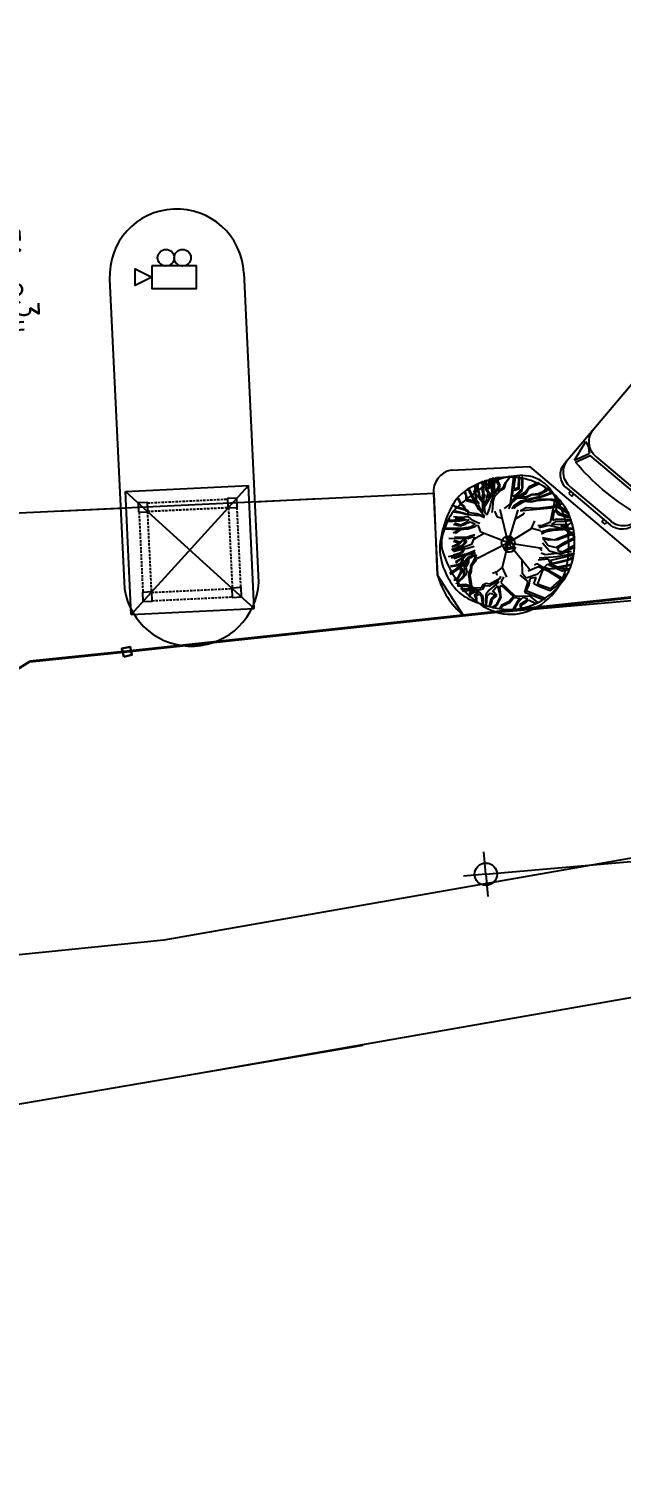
# Model space of a CAD drawing. Extents: x 2080 to 102399, y 2071 to 93424.
# Drawn here: x 78640 to 79275, y 74113 to 75651 of the extents above; entities that cross this region are included whole.
import ezdxf

# ---------------------------------------------------------------- set-up
doc = ezdxf.new("R2010")
doc.units = 0
doc.header["$LTSCALE"] = 20
doc.header["$MEASUREMENT"] = 0
doc.header["$PDMODE"] = 34
doc.header["$PDSIZE"] = 5
doc.linetypes.add('CENTERX2', pattern=[4, 2.5, -0.5, 0.5, -0.5])
doc.linetypes.add('HIDDEN', pattern=[0.375, 0.25, -0.125])
for name, color, linetype, lineweight in [('ASPHALT', 9, 'CENTERX2', 25), ('camera', 11, 'Continuous', 13), ('fence', 13, 'FENCELINE2', 40), ('STONE', 2, 'Continuous', 30)]:
    doc.layers.add(name, color=color, linetype=linetype, lineweight=lineweight)
doc.layers.add('correct', color=230, linetype='Continuous', plot=False)
for name, color, linetype in [('DIMLINE', 254, 'Continuous'), ('ELEC', 11, 'Continuous'), ('KALKAAL', 7, 'Continuous'), ('proposed tree', 3, 'Continuous'), ('Roof lilne', 31, 'Continuous'), ('VEHICLES', 6, 'Continuous'), ('wall', 13, 'Continuous')]:
    doc.layers.add(name, color=color, linetype=linetype)
doc.styles.add('STYLE1', font='romans.shx')
doc.linetypes.add('FENCELINE2', pattern='A,0.25,-0.1,[132,ltypeshp.shx,S=0.1,R=0,X=-0.1,Y=0],-0.1,1', length=1.45)
doc.linetypes.add('ZIGZAG', pattern='A,0.0001,-0.2,[131,ltypeshp.shx,S=0.2,R=0,X=-0.2,Y=0],-0.4,[131,ltypeshp.shx,S=0.2,R=180,X=0.2,Y=0],-0.2', length=0.8001)
doc.dimstyles.get("Standard").update_dxf_attribs({"dimtxt": 24, "dimasz": 12, "dimexe": 0.18, "dimexo": 0.0625, "dimgap": 0, "dimtad": 1, "dimzin": 1, "dimdsep": 46, "dimlunit": 4, "dimtxsty": 'STYLE1', "dimblk": 'BLK', "dimcen": 0, "dimse1": 1, "dimse2": 1, "dimclrt": 3, "dimazin": 0, "dimtfac": 1, "dimtix": 1, "dimtmove": 2, "dimatfit": 3, "dimldrblk": 'BLK', "dimfxl": 1, "dimtolj": 1, "dimtzin": 0, "dimarcsym": 0})

# ---------------------------------------------------------------- blocks, each defined once
blk = doc.blocks.new('A$C47FB6E1B')
at = {"linetype": 'Continuous'}
for p, q in [((21.7, 99.3), (468.6, 99.3)), ((31.2, 93.3), (54.3, 97)), ((31.2, 93.3), (46.8, 85.9)), ((54.3, 97), (51.5, 90.9)), ((151.2, 99.3), (151.2, 0)), ((247.2, 99.3), (247.2, 0)), ((2.8, 18.9), (2.8, 80.4)), ((6.4, 21.3), (6.4, 78)), ((30.2, 91.2), (45.8, 83.8)), ((45.8, 83.8), (45.8, 15.5)), ((51.5, 90.9), (46.8, 85.9)), ((48.9, 21.3), (48.9, 78)), ((472.1, 14.2), (472.1, 85.1)), ((475.7, 7.1), (475.6, 92.2)), ((0, 75.2), (0, 70.7)), ((2.8, 75.2), (0, 75.2)), ((0, 70.7), (2.8, 70.7)), ((0, 24.1), (0, 28.6)), ((0, 28.6), (2.8, 28.6)), ((2.8, 24.1), (0, 24.1)), ((30.2, 8.1), (45.8, 15.5)), ((21.7, 0), (468.6, 0)), ((31.2, 6), (46.8, 13.4)), ((31.2, 6), (54.3, 2.3)), ((51.5, 8.4), (46.8, 13.4)), ((54.3, 2.3), (51.5, 8.4))]:
    blk.add_line(p, q, dxfattribs=at)
for points in [[(475.6, 81.7), (480, 81.7), (480, 70.6), (475.6, 70.6)], [(475.6, 17.6), (480, 17.6), (480, 28.7), (475.6, 28.7)]]:
    blk.add_lwpolyline(points, close=True, dxfattribs=at)
for centre, radius, start, end in [((21.7, 80.4), 18.9, 90.028, 179.9792), ((27.6, 78), 21.3, 89.9544, 180.0528), ((70.2, 78), 21.3, 89.9875, 180.0196), ((457.9, 85.1), 14.2, 0.0207, 89.9865), ((468.6, 92.2), 7.09, 0.0207, 89.9864), ((271.5, 49.7), 244.9, 170.2359, 189.7713), ((21.7, 18.9), 18.9, 180.028, 269.9792), ((27.6, 21.3), 21.3, 179.9544, 270.0528), ((70.2, 21.3), 21.3, 179.9875, 270.0196), ((457.9, 14.2), 14.2, 270.0207, 359.9865), ((468.6, 7.1), 7.09, 270.0207, 359.9865)]:
    blk.add_arc(centre, radius, start, end, dxfattribs=at)
blk = doc.blocks.new('A$C0F9033CB')
at = {"layer": 'KALKAAL', "ltscale": 0.5}
for points in [[(-119, 109), (-109, 109), (-109, 119), (-119, 119)], [(-23, 109), (-13, 109), (-13, 119), (-23, 119)], [(-119, 13), (-109, 13), (-109, 23), (-119, 23)], [(-23, 13), (-13, 13), (-13, 23), (-23, 23)]]:
    blk.add_lwpolyline(points, close=True, dxfattribs=at)
at = {"layer": 'Roof lilne'}
for p, q in [((-132, 0), (-132, 132)), ((-132, 132), (0, 132)), ((-132, 0), (0, 132)), ((-132, 132), (0, 0)), ((0, 0), (0, 132)), ((-132, 0), (0, 0))]:
    blk.add_line(p, q, dxfattribs=at)
at = {"layer": 'wall', "color": 2, "linetype": 'HIDDEN', "ltscale": 0.5}
for p, q in [((-118.5, 109), (-118.5, 23)), ((-109.5, 109), (-109.5, 23)), ((-109, 118.5), (-23, 118.5)), ((-109, 109.5), (-23, 109.5)), ((-22.5, 109), (-22.5, 23)), ((-13.5, 109), (-13.5, 23)), ((-109, 22.5), (-23, 22.5)), ((-109, 13.5), (-23, 13.5))]:
    blk.add_line(p, q, dxfattribs=at)
blk = doc.blocks.new('BLK')
for q in [(0, 2), (-2, 0), (0, -2), (2, 0)]:
    blk.add_line((0, 0), q)
blk.add_circle((0, 0), 1)
blk = doc.blocks.new('*D304')
at = {"layer": 'Defpoints', "color": 0, "linetype": 'Continuous', "ltscale": 0.5, "transparency": 16777216}
for p in [(78532.7, 75420.5), (78583.3, 75422.8), (78535.5, 75359.9)]:
    blk.add_point(p, dxfattribs=at)
at = {"layer": 'DIMLINE', "color": 0, "linetype": 'Continuous', "lineweight": -2, "ltscale": 0.5, "transparency": 16777216}
blk.add_line((78585.5, 75374.3), (78583.8, 75410.9), dxfattribs=at)
at = {"layer": 'DIMLINE', "color": 0, "linetype": 'Continuous', "lineweight": -2, "ltscale": 0.5, "transparency": 16777216, "xscale": 12, "yscale": 12, "zscale": 12}
for p, rotation in [((78583.3, 75422.8), 92.65176664997338), ((78586.1, 75362.3), 272.6517666499734)]:
    blk.add_blockref('BLK', p, dxfattribs=dict(at, rotation=rotation))
at = {"layer": 'DIMLINE', "color": 3, "linetype": 'Continuous', "ltscale": 0.5, "transparency": 16777216, "insert": (78620.4, 75380.7), "char_height": 24, "attachment_point": 5, "rotation": 272.6518, "style": 'STYLE1'}
blk.add_mtext('\\A1;5\'-0{\\H1.000000x;\\S3/4;}"', dxfattribs=at)
blk = doc.blocks.new('T3')
at = {"color": 3, "linetype": 'Continuous'}
blk.add_circle((0.007, -0.001), 0.0467, dxfattribs=at)
for centre, radius, start, end in [((0.028, -0.124), 0.591, 95.7743, 119.9478), ((0.129, -0.09), 0.571, 106.3689, 124.4478), ((0.102, -0.001), 0.478, 86.5891, 106.3683), ((0.016, -0.005), 0.472, 51.5393, 95.7734), ((0.117, 0.246), 0.23, 38.2099, 86.5855), ((-0.101, 0.099), 0.334, 119.9475, 152.2845), ((0.701, -0.924), 1.582, 124.4458, 130.3031), ((-0.213, -0.013), 0.65, 9.9831, 38.21), ((0.031, 0.015), 0.447, 6.0223, 51.5393), ((0.263, -0.092), 0.745, 152.2851, 172.4004), ((-0.153, 0.036), 0.295, 141.2444, 154.9906), ((-0.029, -0.064), 0.454, 130.3005, 141.2454), ((0.231, -0.143), 0.719, 154.9924, 163.7785), ((-0.107, -0.042), 0.372, 172.3996, 201.0285), ((-0.253, -0.003), 0.215, 163.7797, 199.3828), ((-0.286, -0.026), 0.724, 358.8883, 9.9833), ((-0.095, 0.001), 0.574, 350.2301, 6.0232), ((0.368, 0.216), 0.873, 199.3819, 216.8466), ((-0.198, -0.028), 0.636, 347.0493, 358.8877), ((0.074, -0.028), 0.403, 331.3474, 350.2303), ((0.161, 0.06), 0.659, 201.0235, 207.8216), ((-0.019, -0.069), 0.453, 316.7622, 347.0499), ((0.025, -0.011), 0.505, 207.8204, 215.5805), ((-0.149, -0.136), 0.291, 215.5851, 243.3801), ((-0.011, 0.019), 0.5, 296.8801, 331.348), ((0.103, 0.017), 0.542, 216.8467, 247.0462), ((0.075, 0.311), 0.791, 243.3844, 260.1468), ((0.003, -0.09), 0.422, 285.3686, 316.7631), ((0.025, -0.168), 0.341, 247.0472, 285.3699), ((0.015, -0.033), 0.442, 260.1457, 296.8807)]:
    blk.add_arc(centre, radius, start, end, dxfattribs=at)
blk = doc.blocks.new('A$C7C302BA0')
at = {"color": 102}
for p, q in [((-60.4, 103.6), (-58.8, 102)), ((-59.4, 95.6), (-60.4, 103.6)), ((-56.1, 106.1), (-54.9, 105.5)), ((-55.1, 99.3), (-56.1, 106.1)), ((-54.9, 105.5), (-55.1, 101.6)), ((-48.1, 110.4), (-46.6, 110.4)), ((-47.7, 107.5), (-48.1, 110.4)), ((-46, 104.2), (-47.7, 107.5)), ((-47.2, 95.6), (-46, 104.2)), ((-46.6, 110.4), (-44.4, 104)), ((-44.4, 104), (-45, 99.7)), ((-41.5, 112.7), (-39.6, 112.3)), ((-41.1, 101.6), (-41.5, 112.7)), ((-39.6, 112.3), (-40.2, 105.5)), ((-40.2, 105.5), (-39.8, 100.5)), ((-35.9, 105.3), (-34.9, 110.2)), ((-35.3, 100.7), (-35.9, 105.3)), ((-34.9, 110.2), (-32.4, 116)), ((-33.8, 110), (-34.7, 105.3)), ((-34.7, 105.3), (-34.3, 101.2)), ((-30.8, 114.7), (-33.8, 110)), ((-32.4, 116), (-30.8, 114.7)), ((-30.6, 102), (-28.5, 116.6)), ((-28.3, 109.4), (-29.3, 101.8)), ((-28.5, 116.6), (-26.2, 116.8)), ((-26.2, 116.8), (-28.3, 109.4)), ((-27.5, 103.4), (-23.8, 117.2)), ((-24.6, 91.9), (-27.5, 103.4)), ((-22.3, 116.8), (-25.6, 105.5)), ((-25.6, 105.5), (-25.2, 98.5)), ((-23.8, 117.2), (-22.3, 116.8)), ((-20.7, 109.8), (-19.6, 119.1)), ((-17.2, 102.8), (-20.7, 109.8)), ((-19.6, 119.1), (-18.8, 110.8)), ((-18.8, 110.8), (-15.1, 103)), ((-9.1, 98.9), (-5, 108.6)), ((-6.6, 98.4), (-3.9, 109.2)), ((-5, 108.6), (4.2, 120.5)), ((-3.9, 109.2), (1.5, 116.2)), ((1.5, 116.2), (4.2, 120.5)), ((3.9, 70), (9.7, 119.6)), ((13.1, 117.8), (9.6, 120.2)), ((10.2, 96.3), (13.1, 117.8)), ((18.1, 117.8), (17.9, 99.3)), ((20.5, 118.4), (18.1, 117.8)), ((19.6, 97.2), (20.5, 118.4)), ((24.3, 117.5), (24.6, 97.5)), ((26.1, 117.5), (24.3, 117.5)), ((26.1, 99.6), (26.1, 117.5)), ((37, 98.1), (55.9, 106.6)), ((53, 108.1), (37.9, 101)), ((55.9, 106.6), (53, 108.1)), ((-88.9, 80), (-90.7, 78.8)), ((-90.7, 78.8), (-87, 70.3)), ((-85.8, 71.5), (-88.9, 80)), ((-77, 91.3), (-78.8, 89.7)), ((-78.8, 89.7), (-76.6, 85)), ((-74.5, 83), (-77, 91.3)), ((-76.6, 85), (-76.8, 78.4)), ((-76.8, 78.4), (-75.1, 76)), ((-74.7, 77.6), (-74.5, 83)), ((-68.9, 77), (-74.7, 77.6)), ((-61.7, 75.2), (-71.5, 95.2)), ((-70.3, 96.2), (-67.6, 90.4)), ((-67.6, 90.4), (-65.4, 86.1)), ((-65.4, 86.1), (-62.5, 81)), ((-62.5, 81), (-60.6, 76.4)), ((-62.3, 90.9), (-59.4, 95.6)), ((-59.2, 86.9), (-62.3, 90.9)), ((-59.2, 93.5), (-60.2, 90.9)), ((-60.2, 90.9), (-57.7, 85.9)), ((-59.8, 78.3), (-58.2, 81.6)), ((-57.1, 72.7), (-59.8, 78.3)), ((-58, 96.4), (-59.2, 93.5)), ((-58.2, 81.6), (-59.2, 86.9)), ((-58.8, 102), (-58, 96.4)), ((-56.9, 81.8), (-58.2, 78.5)), ((-58.2, 78.5), (-55.3, 74.6)), ((-57.7, 85.9), (-56.9, 81.8)), ((-55.1, 101.6), (-54.2, 95.6)), ((-53, 88.6), (-55.1, 99.3)), ((-54.2, 95.6), (-52.2, 89.6)), ((-53.2, 83), (-53, 88.6)), ((-50.3, 77.5), (-53.2, 83)), ((-52.2, 89.6), (-52.2, 85.9)), ((-52.2, 85.9), (-50.3, 79.5)), ((-50.3, 79.5), (-46.8, 76.6)), ((-45, 88.2), (-47.2, 95.6)), ((-46.8, 76.6), (-46.2, 83.9)), ((-46.2, 83.9), (-45, 88.2)), ((-45, 99.7), (-44.4, 89.2)), ((-44.4, 89.2), (-42.3, 85.9)), ((-42.3, 85.9), (-44.4, 79.9)), ((-44.4, 79.9), (-44.4, 76)), ((-26.6, 90.9), (-43.7, 64.3)), ((-40.4, 95.6), (-41.1, 101.6)), ((-36.5, 89.4), (-40.4, 95.6)), ((-39.8, 100.5), (-39.6, 97)), ((-39.6, 97), (-35.3, 100.7)), ((-38.8, 81.4), (-36.5, 89.4)), ((-38.4, 77.3), (-38.8, 81.4)), ((-33.6, 99.1), (-38.2, 95.8)), ((-38.2, 95.8), (-34.1, 89.8)), ((-35.9, 80.1), (-29.1, 91.1)), ((-34.1, 89.8), (-35.9, 80.1)), ((-34.3, 101.2), (-33.6, 99.1)), ((-30.8, 73.4), (-26.2, 84.3)), ((-29.1, 91.1), (-30.6, 102)), ((-29.3, 101.8), (-26.6, 90.9)), ((-27.1, 74.1), (-24.4, 83.8)), ((-26.2, 84.3), (-24.6, 91.9)), ((-25.2, 98.5), (-23.8, 93.3)), ((-24.4, 83.8), (-13.6, 94.6)), ((-23.8, 88.4), (-17.2, 102.8)), ((-23.8, 93.3), (-23.8, 88.4)), ((-15.1, 103), (-18.6, 93.1)), ((-18.6, 93.1), (-9.1, 98.9)), ((-13.6, 94.6), (-6.6, 98.4)), ((6.3, 71.8), (16.1, 80.1)), ((18.7, 81.9), (7.5, 75.4)), ((7.5, 75.4), (10.5, 80.1)), ((7.8, 83.3), (8.4, 94.2)), ((12.2, 85.1), (7.8, 83.3)), ((8.4, 94.2), (19.6, 97.2)), ((17.9, 99.3), (10.2, 96.3)), ((10.2, 81.6), (23.8, 92.5)), ((18.4, 83.9), (10.2, 81.6)), ((10.5, 80.1), (24, 84.5)), ((24.6, 97.5), (12.2, 85.1)), ((16.1, 80.1), (30.8, 81)), ((30.8, 91.3), (18.4, 83.9)), ((31.7, 82.4), (18.7, 81.9)), ((23.2, 75.7), (42.6, 80.4)), ((23.8, 92.5), (26.1, 99.6)), ((24, 84.5), (32, 88.9)), ((61.2, 83), (30.5, 75.7)), ((37.9, 101), (30.8, 91.3)), ((30.8, 81), (42.6, 86.9)), ((42.6, 86.9), (31.7, 82.4)), ((32, 88.9), (37, 98.1)), ((54.4, 88.1), (42.6, 86.9)), ((42.6, 86.9), (55.3, 86.6)), ((42.6, 80.4), (59.5, 83.9)), ((44.1, 75.1), (58, 78.9)), ((63.3, 92.2), (54.4, 88.1)), ((55.3, 86.6), (68.6, 93.7)), ((58, 78.9), (79.2, 78.3)), ((59.5, 83.9), (77.8, 91.3)), ((80.1, 89.5), (61.2, 83)), ((67.7, 97.2), (63.3, 92.2)), ((71, 97.2), (67.7, 97.2)), ((68.6, 93.7), (71, 97.2)), ((75.9, 37.9), (85.6, 83.1)), ((77.8, 91.3), (80.1, 89.5)), ((79.2, 78.3), (95.5, 74.8)), ((87.6, 81.2), (85.6, 82.2)), ((87.1, 58.8), (87.6, 81.2)), ((-99.6, 67.1), (-83.9, 62.2)), ((-85, 53.6), (-97.9, 55.2)), ((-90.7, 62.2), (-96.3, 64.1)), ((-95.9, 57.3), (-86.2, 55)), ((-85.2, 60.4), (-90.7, 62.2)), ((-87, 70.3), (-80.6, 64.9)), ((-86.2, 55), (-74.6, 51.9)), ((-78.8, 65.1), (-85.8, 71.5)), ((-77.9, 58.9), (-85.2, 60.4)), ((-74.2, 50.3), (-85, 53.6)), ((-83.9, 62.2), (-73.6, 59)), ((-80.6, 64.9), (-79.2, 60.6)), ((-77.4, 60.4), (-78.8, 65.1)), ((-74.6, 56.7), (-77.9, 58.9)), ((-75.1, 76), (-60.6, 72.1)), ((-72.4, 54.4), (-74.6, 56.7)), ((-74.6, 51.9), (-72.2, 51.9)), ((-73.6, 59), (-70.4, 54.6)), ((-72.2, 51.9), (-72.4, 54.4)), ((-70.4, 54.6), (-56.9, 52.5)), ((-60.8, 73.7), (-68.9, 77)), ((-53.1, 60), (-61.7, 75.2)), ((-60.6, 76.4), (-57.7, 70.7)), ((-57.7, 70.7), (-57.1, 72.7)), ((-56.9, 52.5), (-42.3, 48.2)), ((-55.3, 74.6), (-53.4, 71.3)), ((-53.4, 71.3), (-54.5, 68.2)), ((-54.5, 68.2), (-50.9, 60.4)), ((-42.3, 48.2), (-53.1, 60)), ((-50.9, 60.4), (-45.6, 54.8)), ((-45.8, 72.1), (-50.3, 77.5)), ((-45.6, 54.8), (-45.8, 72.1)), ((-44.4, 76), (-44.1, 67)), ((-44.1, 67), (-38.4, 77.3)), ((-43.7, 64.3), (-42.5, 54)), ((-42.5, 54), (-38.2, 50.1)), ((-38.2, 50.1), (-33.6, 61)), ((-33.6, 61), (-30.8, 73.4)), ((-29, 54.8), (-27.7, 61.7)), ((-27.7, 61.7), (-27.1, 74.1)), ((-19.2, 46.4), (-24.4, 56.9)), ((0, 0), (-14.8, 60.2)), ((-6.9, 61.6), (3.9, 70)), ((0, 0), (17.8, 59.3)), ((0.1, 62), (2.5, 64.5)), ((2.5, 64.5), (6.3, 71.8)), ((6.6, 61.6), (9.9, 66.8)), ((9.9, 66.8), (23.2, 75.7)), ((14.3, 66.2), (10.1, 61.1)), ((13, 43.3), (28.3, 52.2)), ((28.5, 74.2), (14.3, 66.2)), ((21.5, 58.1), (22, 58.3)), ((22, 58.3), (32, 63.3)), ((23.9, 57.2), (25.8, 57.9)), ((25.8, 57.9), (89.5, 64.2)), ((28.3, 52.2), (29.5, 54.5)), ((40.6, 73.3), (28.5, 74.2)), ((30.5, 75.7), (44.1, 75.1)), ((32, 63.3), (51.2, 62.1)), ((52.1, 75.7), (40.6, 73.3)), ((51.2, 62.1), (77.8, 65.3)), ((74.5, 77.1), (52.1, 75.7)), ((93.4, 72.7), (74.5, 77.1)), ((77.8, 65.3), (94.6, 70.9)), ((80.3, 40.4), (83.2, 59.3)), ((95.8, 69.5), (82.2, 65)), ((82.2, 65), (93.7, 65.3)), ((83.2, 59.3), (90.5, 51.1)), ((93.9, 52), (87.1, 58.8)), ((89.5, 64.2), (109, 52)), ((95.5, 74.8), (93.4, 72.7)), ((93.7, 65.3), (107.3, 55.9)), ((110.4, 48.1), (93.9, 52)), ((94.6, 70.9), (95.8, 69.5)), ((107.3, 55.9), (108.9, 52.1)), ((-84.4, 25.8), (-117.2, 26.4)), ((-81.3, 41.5), (-112.3, 39.9)), ((-111.7, 38.6), (-87.6, 39.3)), ((-86.8, 45.4), (-98.8, 47)), ((-98.6, 33.7), (-87.4, 30.3)), ((-85.6, 31.7), (-97, 35.2)), ((-96, 45), (-84.6, 44.1)), ((-87.6, 39.3), (-74, 42.1)), ((-87.4, 30.3), (-76.4, 33.5)), ((-71.9, 46.6), (-86.8, 45.4)), ((-75.8, 36.8), (-85.6, 31.7)), ((-84.6, 44.1), (-78.5, 43.3)), ((-68.7, 28.2), (-84.4, 25.8)), ((-78.5, 43.3), (-81.3, 41.5)), ((-76.4, 33.5), (-72.8, 35.8)), ((-70.9, 41.1), (-75.8, 36.8)), ((-59, 49.2), (-74.2, 50.3)), ((-74, 42.1), (-70.9, 41.1)), ((-72.8, 35.8), (-68.5, 38)), ((-72.3, 25), (-59.9, 29.1)), ((-63.6, 39.9), (-71.9, 46.6)), ((-59.5, 34.2), (-68.7, 28.2)), ((-68.5, 38), (-59.5, 34.2)), ((-54.8, 35.8), (-63.6, 39.9)), ((-59.9, 29.1), (-56.2, 31.7)), ((-50.9, 48.7), (-59, 49.2)), ((-56.2, 31.7), (-53.4, 31.4)), ((-51.1, 35), (-54.8, 35.8)), ((-49.3, 19.1), (-53.8, 30.7)), ((-42.8, 44.9), (-50.9, 48.7)), ((-42.8, 44.8), (-42.8, 44.9)), ((-10.8, 43.8), (-19.2, 46.4)), ((41.7, 25.5), (47.8, 39.4)), ((42.2, 26.6), (57.9, 22)), ((53.3, 31.6), (60.3, 31.1)), ((55.1, 28.4), (58.9, 28.2)), ((58.9, 28.2), (73, 31.6)), ((60.3, 31.1), (75.9, 37.9)), ((73, 31.6), (100.2, 25.3)), ((73.9, 24.3), (118.2, 27.2)), ((77.8, 33.1), (86.6, 38.9)), ((93.9, 32.1), (77.8, 33.1)), ((87.6, 42.3), (80.3, 40.4)), ((86.6, 38.9), (103.1, 38.9)), ((101.2, 41.8), (87.6, 42.3)), ((90.5, 51.1), (111.4, 45.2)), ((107, 32.1), (93.9, 32.1)), ((94.4, 29.7), (108.5, 29.7)), ((101.7, 27.7), (94.4, 29.7)), ((113.6, 40.7), (101.2, 41.8)), ((119.2, 13.6), (101.7, 27.7)), ((103.1, 38.9), (114.3, 40.8)), ((112.4, 36), (107, 32.1)), ((-116.8, 25), (-87.6, 24.2)), ((-107, 8.5), (-72.2, 7.7)), ((-99.6, 17.7), (-93.4, 20.8)), ((-98.5, 2.6), (-88.3, -0.8)), ((-87, 1.1), (-98.1, 3.9)), ((-76, 9.6), (-97.2, 10.2)), ((-85.6, 24), (-96, 17)), ((-93.4, 20.8), (-88.7, 24.2)), ((-79.6, 7.9), (-89.6, -1.8)), ((-89.4, -2.9), (-78.1, 7.7)), ((-87.6, 24.2), (-72.3, 25)), ((-84.5, -7.8), (-75, 1.8)), ((-77.7, 1.8), (-84.1, -5.4)), ((-81.5, 4.3), (-77.7, 1.8)), ((-75, 1.8), (-78.8, 6.8)), ((-62, 13.6), (-76, 9.6)), ((-72.2, 7.7), (-63.5, 11.1)), ((-62.1, 8.3), (-66.5, -2.9)), ((-63.5, 11.1), (-62.1, 8.3)), ((-60.4, 13.7), (-62, 13.6)), ((-58.4, 8.2), (-61.7, 5.4)), ((-58.6, 8.1), (-61.3, 8.7)), ((-43.3, 16.8), (-58.6, 8.1)), ((0, 0), (-55.2, -28.1)), ((0, 0), (-49.3, 19.1)), ((0, 0), (-11.1, -44.7)), ((0, 0), (41.7, 25.5)), ((0, 0), (61.2, -9.6)), ((0, 0), (38.9, -48.2)), ((57.9, 22), (57.9, 22)), ((58.6, 20), (73.9, 24.3)), ((67.6, 19.9), (60, 15.5)), ((61.2, 9.5), (82.7, 5.3)), ((62.8, 7.8), (72, -4.9)), ((73, 4.4), (62.8, 7.8)), ((80.8, 21.9), (67.6, 19.9)), ((89, 5.3), (73, 4.4)), ((117.2, 24.8), (80.8, 21.9)), ((82.7, 5.3), (118.2, 19.9)), ((86.1, -8.8), (103.1, 1.5)), ((119.7, 17), (89, 5.3)), ((120.2, 7.3), (90.5, -8.8)), ((100.2, 25.3), (120.2, 10.2)), ((103.1, 1.5), (120.2, 10.2)), ((-92.2, -21.5), (-108.4, -25.3)), ((-89.8, -23.5), (-103, -27.9)), ((-84.1, -5.4), (-102.5, -12.9)), ((-101.7, -7.6), (-89.4, -2.9)), ((-101, -14.1), (-84.5, -7.8)), ((-89.6, -1.8), (-100.8, -6.5)), ((-98.7, -16), (-86, -12.2)), ((-98.7, -21.5), (-86.6, -18)), ((-66.5, -2.9), (-96.6, -14.1)), ((-82.8, -17.5), (-92.2, -21.5)), ((-73.9, -20.2), (-89.8, -23.5)), ((-81.2, -23.6), (-89.8, -25.9)), ((-86.6, -18), (-83.1, -16)), ((-86, -12.2), (-73.1, -9.9)), ((-83.1, -16), (-81.3, -11.4)), ((-79.8, -11.7), (-82.8, -17.5)), ((-78.4, -23.1), (-82.5, -26.9)), ((-69.6, -21.1), (-81.2, -23.6)), ((-75.2, -22.3), (-80.5, -27.6)), ((-62, -14.9), (-73.9, -20.2)), ((-68.1, -24.6), (-73.4, -27.4)), ((-73.1, -9.9), (-61.6, -6.3)), ((-60, -15.5), (-69.6, -21.1)), ((-62.5, -19.5), (-68.1, -24.6)), ((-67.6, -26.4), (-60.2, -22.1)), ((-59.4, -17.6), (-62.5, -19.5)), ((-60.4, -13.6), (-62, -14.9)), ((-60.2, -22.1), (-58.6, -20.1)), ((-57.9, -22), (-60.2, -26.9)), ((-56.4, -25.5), (-59, -32.9)), ((55.2, -8.6), (60.3, -14.2)), ((56.4, -27.2), (88.5, -24.8)), ((59.2, -18.3), (66.2, -20.9)), ((74.4, -15.1), (61.9, -0.6)), ((66.2, -20.9), (113.8, -16)), ((72, -4.9), (86.1, -8.8)), ((94.4, -21.4), (74.4, -15.1)), ((76.7, -31.1), (118.4, -21.6)), ((90.5, -8.8), (88.5, -14.1)), ((88.5, -14.1), (98.3, -16.5)), ((88.5, -24.8), (119.7, -19)), ((119.7, -7.8), (94.4, -21.4)), ((98.3, -16.5), (120.2, -3.9)), ((107.8, -30.4), (117.3, -24.7)), ((-93.4, -46.4), (-105.8, -55)), ((-105, -56.7), (-89.1, -46.1)), ((-93.4, -40.5), (-104.3, -42.1)), ((-90.6, -41.3), (-104.3, -43.6)), ((-89.8, -25.9), (-98.2, -28.7)), ((-88.3, -31.2), (-95.4, -36.5)), ((-82.5, -26.9), (-95.1, -34.2)), ((-84.8, -37), (-93.4, -40.5)), ((-81.5, -39.8), (-93.4, -46.4)), ((-82.5, -36.7), (-90.6, -41.3)), ((-89.1, -46.1), (-78.7, -39)), ((-80.5, -27.6), (-88.3, -31.2)), ((-81.5, -51.4), (-88.1, -58.7)), ((-85.3, -49.1), (-87.8, -45.8)), ((-85.5, -52.7), (-85.3, -49.1)), ((-85.3, -44.3), (-81.5, -51.4)), ((-84.3, -29.9), (-84.8, -37)), ((-82, -28.4), (-82.5, -36.7)), ((-79.5, -33.5), (-81.5, -39.8)), ((-73.4, -27.4), (-79.5, -33.5)), ((-79.2, -46.9), (-78.7, -42.1)), ((-79, -52.4), (-79.2, -46.9)), ((-78.7, -39), (-77.4, -34)), ((-78.7, -42.1), (-74.9, -36.7)), ((-77.4, -34), (-67.6, -26.4)), ((-71.4, -35.7), (-76.4, -43.8)), ((-76.4, -43.8), (-74.9, -52.4)), ((-74.9, -36.7), (-74.1, -30.9)), ((-71.6, -29.9), (-71.4, -35.7)), ((-68.3, -46.9), (-70.6, -52.2)), ((-66.6, -51.3), (-69.3, -58.3)), ((-64.3, -36.2), (-68.3, -41.6)), ((-68.3, -41.6), (-68.3, -46.9)), ((-66, -42.6), (-66.6, -51.3)), ((-59, -32.9), (-66, -42.6)), ((-60.2, -26.9), (-64.3, -36.2)), ((-11.1, -44.7), (-22.1, -52.8)), ((-11.1, -44.7), (-3.1, -61.9)), ((24.2, -29.9), (24.8, -56.8)), ((35.7, -50.6), (54.3, -42.9)), ((51.7, -37.9), (47.2, -40.1)), ((101.3, -66), (51.7, -37.9)), ((60.8, -51.2), (52.8, -74.3)), ((53.2, -55.7), (69.9, -39.1)), ((53.9, -30.6), (71.8, -29.2)), ((54.3, -42.9), (72.5, -51.2)), ((55.7, -27.2), (56.4, -27.2)), ((66.5, -45.1), (60.8, -51.2)), ((74.8, -47.4), (66.5, -45.1)), ((69.9, -39.1), (107.8, -30.4)), ((71.8, -29.2), (77.5, -42.1)), ((72.5, -51.2), (99.1, -67.9)), ((93.4, -35.7), (72.9, -39.8)), ((72.9, -39.8), (83.9, -44.8)), ((90.4, -46.3), (74.8, -47.4)), ((79.4, -40.6), (76.7, -31.1)), ((77.5, -42.1), (96.8, -50.8)), ((99.1, -47.8), (79.4, -40.6)), ((83.9, -44.8), (113.9, -38.3)), ((112, -40.2), (90.4, -46.3)), ((116.9, -28.8), (93.4, -35.7)), ((96.8, -50.8), (111.2, -47.4)), ((111.2, -47.4), (99.1, -47.8)), ((-98.4, -65.6), (-94.4, -66.3)), ((-92.1, -67.1), (-98.4, -67.3)), ((-94.4, -66.3), (-89.3, -59.3)), ((-93.6, -73.2), (-86.3, -65.6)), ((-93.1, -74.2), (-93.6, -73.2)), ((-82.7, -64.6), (-93.1, -74.2)), ((-88.1, -58.7), (-92.1, -67.1)), ((-77.2, -75.4), (-92.1, -76.5)), ((-92.1, -76.5), (-91.1, -77.5)), ((-91.1, -77.5), (-79.5, -77.5)), ((-89.3, -59.3), (-85.5, -52.7)), ((-86.3, -65.6), (-80, -58.5)), ((-77.7, -59), (-82.7, -64.6)), ((-80, -58.5), (-79, -52.4)), ((-79.5, -77.5), (-69.8, -79.5)), ((-74.9, -52.4), (-77.7, -59)), ((-68.1, -78), (-77.2, -75.4)), ((-70.6, -52.2), (-71.6, -58.5)), ((-71.6, -58.5), (-69.6, -70.6)), ((-69.6, -70.6), (-68.1, -78)), ((-69.3, -58.3), (-68.2, -65.3)), ((-68.2, -65.3), (-66.6, -74)), ((-66.6, -74), (-66, -77.7)), ((-46, -76.7), (-48.7, -81.5)), ((-40.1, -73.4), (-46, -76.7)), ((-43.3, -77.4), (-45.8, -83.8)), ((-34.5, -78), (-43.3, -77.4)), ((-33.1, -74.5), (-40.1, -73.4)), ((-17.3, -68.6), (-34.5, -78)), ((-17, -70.5), (-34.5, -85.2)), ((-22.3, -68.6), (-33.1, -74.5)), ((-28.4, -88), (-19.2, -77.2)), ((-22.1, -52.8), (-28.3, -55.1)), ((-15.2, -64.2), (-22.3, -68.6)), ((-22.1, -52.8), (-20.7, -58.4)), ((-19.2, -77.2), (-14.8, -97.1)), ((-15.3, -79.4), (-13.1, -76.6)), ((-14.3, -60.3), (-15.2, -64.2)), ((-8.5, -61.4), (-13.7, -71.8)), ((-13.7, -71.8), (11.5, -95.7)), ((-13.1, -76.6), (9.3, -96.6)), ((21, -58.3), (35.5, -70)), ((26.5, -56), (32, -62.9)), ((35.5, -70), (29.2, -89)), ((32, -62.9), (53.2, -55.7)), ((36.9, -76.2), (32.4, -86.1)), ((38, -67.9), (36.9, -76.2)), ((39.6, -64.1), (38, -67.9)), ((50.2, -62.6), (39.6, -64.1)), ((46, -74.3), (50.2, -62.6)), ((56.6, -79.2), (46, -74.3)), ((52.8, -74.3), (75.9, -82.6)), ((75.9, -82.6), (109.3, -53.1)), ((107.1, -55), (86.9, -77.7)), ((99.1, -67.9), (101.3, -66)), ((109.3, -53.1), (107.1, -55)), ((-70.9, -84.3), (-85.5, -82)), ((-85.5, -82), (-83.8, -84.3)), ((-83.8, -84.3), (-70.6, -85.8)), ((-76.9, -84.8), (-82.8, -86.4)), ((-80.2, -88), (-82.8, -86.4)), ((-64.9, -84.9), (-80.2, -88)), ((-68.2, -82.1), (-76.9, -84.8)), ((-60.7, -86.3), (-70.9, -84.3)), ((-70.6, -85.8), (-61, -87.8)), ((-69.8, -89.4), (-70.6, -97.4)), ((-70.6, -97.4), (-69.1, -96.7)), ((-69.8, -79.5), (-67.1, -80)), ((-61, -87.8), (-69.8, -89.4)), ((-69.1, -96.7), (-67.3, -92.1)), ((-57.4, -82.1), (-68.2, -82.1)), ((-67.3, -92.1), (-60, -88.6)), ((-67.1, -80), (-60.7, -86.3)), ((-66, -77.7), (-57.9, -85.8)), ((-53, -85.5), (-64.9, -84.9)), ((-53.4, -90.9), (-61.5, -94.2)), ((-61.5, -94.2), (-58.7, -99.7)), ((-60, -88.6), (-53.4, -90.9)), ((-58.7, -99.7), (-59.2, -104.8)), ((-58.2, -95.4), (-52.4, -92.9)), ((-56.4, -99.7), (-58.2, -95.4)), ((-57.9, -85.8), (-50.4, -89.6)), ((-48.7, -81.5), (-57.4, -82.1)), ((-56.9, -105.3), (-56.4, -99.7)), ((-45.8, -83.8), (-53, -85.5)), ((-52.4, -92.9), (-48.8, -95.7)), ((-50.4, -89.6), (-47.1, -94.5)), ((-48.8, -95.7), (-47.6, -102)), ((-47.6, -102), (-47.3, -110.1)), ((-47.1, -94.5), (-45.5, -100.4)), ((-45.5, -100.4), (-45, -105.8)), ((-34.5, -85.2), (-40.6, -93)), ((-40.6, -93), (-40.6, -112.9)), ((-39.5, -112.9), (-38.1, -95.4)), ((-38.1, -95.4), (-32.3, -91)), ((-31.7, -101.8), (-34.7, -114.8)), ((-32.3, -91), (-23.4, -94.1)), ((-23.4, -94.1), (-31.7, -101.8)), ((-31.1, -111), (-28.4, -101.5)), ((-25, -89.9), (-28.4, -88)), ((-28.4, -101.5), (-20.1, -94.9)), ((-20.1, -94.9), (-25, -89.9)), ((-14.8, -97.1), (-22, -111.2)), ((-20.9, -113.2), (-12.6, -98.8)), ((-12.6, -98.8), (-15.3, -79.4)), ((9.3, -96.6), (1.6, -106)), ((2.7, -107.9), (9.9, -98.5)), ((9.9, -98.5), (21.5, -99.6)), ((11.5, -95.7), (38.6, -96.4)), ((21.5, -99.6), (16, -106.2)), ((17.6, -107.9), (23.4, -101.8)), ((23.4, -101.8), (27.1, -98.2)), ((27.1, -98.2), (34.8, -100.2)), ((29.2, -89), (62.8, -102.1)), ((34.8, -100.2), (31.8, -104.9)), ((32.4, -86.1), (66.5, -99.7)), ((32.6, -106.5), (36.7, -102.6)), ((36.7, -102.6), (50.3, -109.6)), ((38.6, -96.4), (52.5, -107.7)), ((74.8, -86.8), (56.6, -79.2)), ((66.5, -99.7), (62.7, -102.7)), ((86.9, -77.7), (74.8, -86.8)), ((-59.2, -104.8), (-56.9, -105.3)), ((-47.3, -110.1), (-45, -110.1)), ((-45, -105.8), (-45.5, -110.2)), ((-40.6, -112.9), (-39.5, -112.9)), ((-34.7, -114.8), (-31.1, -111)), ((-22, -111.2), (-28.9, -116.2)), ((-28.9, -116.2), (-26.4, -117.3)), ((-26.4, -117.3), (-20.9, -113.2)), ((-12.9, -112.9), (-15.9, -119)), ((-15.9, -119), (-13.4, -118.7)), ((-13.4, -118.7), (-10.4, -113.7)), ((1.6, -106), (-12.9, -112.9)), ((-10.4, -113.7), (2.7, -107.9)), ((16, -106.2), (8.5, -119.3)), ((8.5, -119.3), (11, -119.5)), ((11, -119.5), (17.6, -107.9)), ((31.8, -104.9), (20.7, -111.2)), ((20.7, -111.2), (22.1, -118.2)), ((22.1, -118.2), (24.3, -117.6)), ((23.4, -112.6), (32.6, -106.5)), ((24.3, -117.6), (23.4, -112.6)), ((50.3, -109.6), (52.5, -107.4))]:
    blk.add_line(p, q, dxfattribs=at)
at = {"color": 102, "xscale": 253.5657267839997, "yscale": 253.5657267839997, "zscale": 253.5657267839997}
blk.add_blockref('T3', (-1.9, 0.1), dxfattribs=at)
blk = doc.blocks.new('FOCUSLGT')
for points in [[(-4.3, 0), (4.3, 0), (1.5, 5.9)], [(-1.4, 5.9), (-4.3, 0)], [(1.5, 5.9), (2.4, 8.7), (-2.4, 8.7), (-1.4, 5.9)]]:
    blk.add_lwpolyline(points)
blk = doc.blocks.new('A$C085F24DD')
at = {"layer": 'ELEC', "linetype": 'Continuous', "ltscale": 0.5}
blk.add_arc((32, 33.5), 33.5, 197.10907, 342.89093, dxfattribs=at)
at = {"layer": 'ELEC', "xscale": 6, "yscale": 6, "zscale": 6}
blk.add_blockref('FOCUSLGT', (32, 23.7), dxfattribs=at)
blk = doc.blocks.new('*D394')
at = {"layer": 'Defpoints', "color": 0, "ltscale": 0.5, "transparency": 16777216}
for p in [(83196.5, 75376.5), (83220.6, 75098.9), (79105.9, 75021.4)]:
    blk.add_point(p, dxfattribs=at)
at = {"layer": 'DIMLINE', "color": 0, "lineweight": -2, "ltscale": 0.5, "transparency": 16777216}
blk.add_line((79141.9, 74744.9), (83208.6, 75097.9), dxfattribs=at)
at = {"layer": 'DIMLINE', "color": 0, "lineweight": -2, "ltscale": 0.5, "transparency": 16777216, "xscale": 12, "yscale": 12, "zscale": 12}
for p, rotation in [((83220.6, 75098.9), 4.961417707028199), ((79130, 74743.8), 184.9614177070282)]:
    blk.add_blockref('BLK', p, dxfattribs=dict(at, rotation=rotation))
at = {"layer": 'DIMLINE', "color": 3, "ltscale": 0.5, "transparency": 16777216, "insert": (81174, 74935.6), "char_height": 24, "attachment_point": 5, "rotation": 4.9614, "style": 'STYLE1'}
blk.add_mtext('\\A1;342\'-2"', dxfattribs=at)
blk = doc.blocks.new('A$C22A82026')
at = {"layer": 'ELEC', "ltscale": 0.5}
blk.add_lwpolyline([(-10.21, -0.29), (-19.21, -4.79), (-19.21, 4.21), (-10.21, -0.29)], dxfattribs=at)
blk.add_lwpolyline([(-10.21, 5.71), (-10.21, -6.29), (13.79, -6.29), (13.79, 5.71)], close=True, dxfattribs=at)
blk = doc.blocks.new('A$C265A360F')
at = {"layer": 'ELEC', "ltscale": 0.5}
for centre in [(33.1, 20.9), (50.9, 20.9)]:
    blk.add_circle(centre, 8.94, dxfattribs=at)
at = {"layer": 'ELEC', "ltscale": 0.5, "xscale": 2, "yscale": 2, "zscale": 2}
blk.add_blockref('A$C22A82026', (38.4, 0.6), dxfattribs=at)

msp = doc.modelspace()

# ---------------------------------------------------------------- linework, layer by layer
at = {"linetype": 'Continuous', "ltscale": 0.5}
for p, q in [((78726.665, 75381.841), (78742.532, 75049.868)), ((78870.501, 75388.716), (78886.368, 75056.743)), ((79092.692, 75177.082), (79176.728, 75181.099)), ((79176.728, 75181.099), (79293.453, 75082.593)), ((79074.026, 75152.163), (79078.222, 75064.374))]:
    msp.add_line(p, q, dxfattribs=at)
at = {"color": 2, "linetype": 'ZIGZAG'}
for p, q in [((79074.638, 75152.192), (79006.804, 75148.95)), ((78738.409, 75136.121), (78669.503, 75132.828)), ((78950.803, 75146.273), (78882.245, 75142.996))]:
    msp.add_line(p, q, dxfattribs=at)
at = {"linetype": 'Continuous', "ltscale": 0.5}
for centre, radius, start, end in [((78798.583, 75385.278), 72, 2.736435, 182.736435), ((79096.565, 75154.731), 22.684, 99.828796, 186.501057), ((79164.686, 75089.584), 90.064, 196.2551, 229.238223), ((78814.189, 75060.908), 72.484, 188.622856, 356.725008)]:
    msp.add_arc(centre, radius, start, end, dxfattribs=at)
at = {"layer": 'ASPHALT', "linetype": 'Continuous'}
for p, q in [((78784.835, 74673.162), (77101.778, 74502.52)), ((78997.969, 74560.021), (76377.061, 74113.178))]:
    msp.add_line(p, q, dxfattribs=at)
for points in [[(79593.892, 74815.129), (78784.835, 74673.162)], [(79619.359, 74669.994), (78810.302, 74528.027)]]:
    msp.add_lwpolyline(points, dxfattribs=at)
at = {"layer": 'correct', "ltscale": 0.5}
msp.add_lwpolyline([(78546.628, 75126.955), (78535.589, 75359.93), (78128.239, 75334.577), (78072.686, 76496.873), (78530.858, 76525.39), (78521.639, 76693.141), (78693.376, 76703.83), (78681.449, 76895.459), (78825.977, 76904.454), (78810.875, 77083.026), (81177.782, 77283.381), (81191.931, 77116.231), (81194.245, 77092.088), (82117.624, 77170.251), (82101.43, 77361.567), (82896.635, 77428.88), (83144.463, 75373.769), (79105.882, 75021.367), (79078.222, 75064.374), (79074.638, 75152.192), (78546.628, 75126.955)], dxfattribs=at)
at = {"layer": 'fence', "linetype": 'Continuous'}
for p, q in [((78745.248, 74982.689), (78641.167, 74972.127)), ((78641.167, 74972.127), (78354.983, 74792.054))]:
    msp.add_line(p, q, dxfattribs=at)
msp.add_lwpolyline([(78745.248, 74982.689), (80684.996, 75190.726), (81004.553, 75195.494), (82184.094, 75242.71), (83191.2, 75380.147), (84660.704, 76183.192)], dxfattribs=at)
at = {"layer": 'STONE', "linetype": 'Continuous', "ltscale": 0.5}
msp.add_lwpolyline([(78741.724, 74976.977), (78750.547, 74979.016), (78748.508, 74987.839), (78739.685, 74985.8)], close=True, dxfattribs=at)

# ---------------------------------------------------------------- block references
at = {"linetype": 'Continuous', "ltscale": 0.5, "rotation": 2.736434695497393}
msp.add_blockref('A$C0F9033CB', (78881.695, 75028.84), dxfattribs=at)
at = {"layer": 'camera', "ltscale": 0.5}
msp.add_blockref('A$C265A360F', (78753.934, 75384.092), dxfattribs=at)
at = {"layer": 'ELEC', "linetype": 'Continuous', "ltscale": 0.5, "xscale": 0.1999999999923787, "yscale": 0.1999999999923787, "zscale": 0.1999999999923787, "rotation": 4.833863352918113}
msp.add_blockref('A$C085F24DD', (79149.471, 75088.974), dxfattribs=at)
at = {"layer": 'proposed tree', "xscale": 0.5950413223181386, "yscale": 0.5950413223181386, "zscale": 0.5950413223181386}
msp.add_blockref('A$C7C302BA0', (79154.073, 75099.295), dxfattribs=at)
msp.add_blockref('A$C7C302BA0', (79154.073, 75099.295), dxfattribs=at)
at = {"layer": 'VEHICLES', "linetype": 'Continuous', "ltscale": 0.5, "xscale": -1, "rotation": 229.8405658241421}
msp.add_blockref('A$C47FB6E1B', (79200.478, 75167.805), dxfattribs=at)

# ---------------------------------------------------------------- dimensions: what is measured, and where the dimension line sits
at = {"layer": 'DIMLINE', "linetype": 'Continuous', "ltscale": 0.5}
dim = msp.add_linear_dim(base=(78583.2908, 75422.8379), p1=(78535.4934, 75359.9241), p2=(78532.6881, 75420.4943), angle=92.651767, dimstyle='Standard', override={"dimfxl": 0.18}, dxfattribs=at)
dim.commit()
dim.dimension.update_dxf_attribs({"geometry": '*D304', "text_midpoint": (78620.4266, 75380.7348), "dimtype": 161})
at = {"layer": 'DIMLINE', "ltscale": 0.5}
dim = msp.add_aligned_dim(p1=(79105.882, 75021.367), p2=(83196.499, 75376.474), distance=-278.597, dimstyle='Standard', override={"dimfxl": 0.25, "dimarcsym": 1}, dxfattribs=at)
dim.commit()
dim.dimension.update_dxf_attribs({"geometry": '*D394', "text_midpoint": (81174.05, 74935.6)})

doc.saveas('drawing.dxf')
